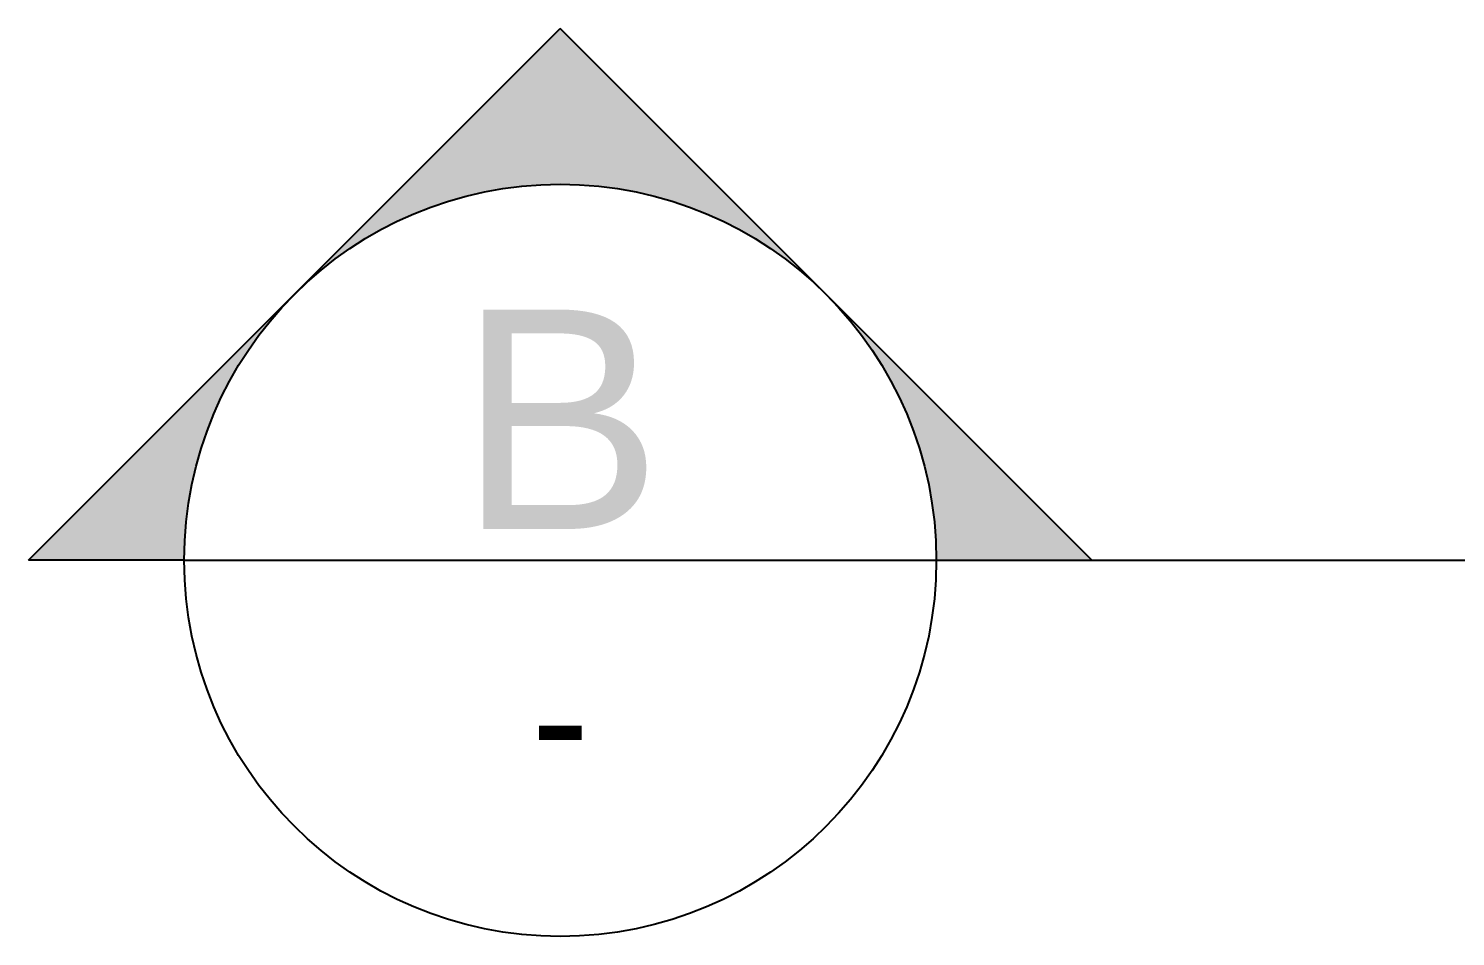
# Model space of a CAD drawing. Header units: metres. Extents: x 47902.7 to 47959.3, y 23403.3 to 23443.2.
# Drawn here: x 47934.356 to 47936.633, y 23429.876 to 23431.325 of the extents above; entities that cross this region are included whole.
import ezdxf
from ezdxf.enums import TextEntityAlignment as Align

# ---------------------------------------------------------------- set-up
doc = ezdxf.new("R2010")
doc.units = ezdxf.units.M
doc.header["$LTSCALE"] = 0.25
doc.linetypes.add('DIVIDEX2', pattern=[63.5, 25.4, -12.7, 0, -12.7, 0, -12.7])
for name, color, linetype in [('SIMB_01', 1, 'Continuous'), ('SIMB_LCT', 7, 'DIVIDEX2'), ('SIMB_PREENCHIMENTO', 253, 'Continuous'), ('SIMB_TXT', 1, 'Continuous')]:
    doc.layers.add(name, color=color, linetype=linetype)
doc.styles.add('SIMB', font='arial.ttf')

# ---------------------------------------------------------------- blocks, each defined once
blk = doc.blocks.new('*U143')
at = {"layer": 'SIMB_PREENCHIMENTO', "transparency": 33554587}
h = blk.add_hatch(color=256, dxfattribs=at)
h.dxf.hatch_style = 1
h.paths.add_polyline_path([(0, 8.483), (-4.152, 4.332, -0.401827), (4.152, 4.332)])
h = blk.add_hatch(color=256, dxfattribs=at)
h.dxf.hatch_style = 1
h.paths.add_polyline_path([(-4.332, 4.152), (-8.483, 0), (-6, 0, -0.193399)])
h = blk.add_hatch(color=256, dxfattribs=at)
h.dxf.hatch_style = 1
h.paths.add_polyline_path([(4.332, 4.152, -0.193399), (6, 0), (8.483, 0)])
at = {"layer": 'SIMB_01'}
for p, q in [((-8.483, 0), (0, 8.483)), ((8.483, 0), (0, 8.483)), ((-6, 0), (-8.483, 0)), ((-6, 0), (6, 0)), ((6, 0), (8.483, 0))]:
    blk.add_line(p, q, dxfattribs=at)
blk.add_circle((0, 0), 6, dxfattribs=at)
at = {"layer": 'SIMB_LCT'}
blk.add_line((8.483, 0), (40.853, 0), dxfattribs=at)
at = {"layer": 'SIMB_TXT', "style": 'SIMB'}
for tag, height, p in [('000', 3.5, (0, 2.25)), ('999', 2, (0, -2.525))]:
    blk.add_attdef(tag, text='', height=height, dxfattribs=at).set_placement(p, align=Align.MIDDLE_CENTER)

msp = doc.modelspace()

# ---------------------------------------------------------------- block references
at = {"xscale": 0.1, "yscale": 0.1, "zscale": 0.1}
msp.add_blockref('*U143', (47935.2048, 23430.4765), dxfattribs=at).add_auto_attribs({'999': '-', '000': 'B'})

doc.saveas('drawing.dxf')
